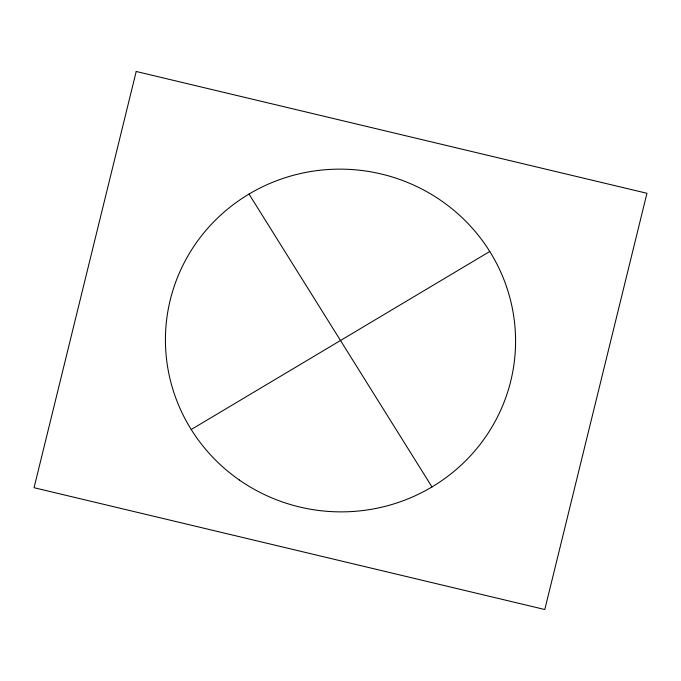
<?xml version="1.0" encoding="UTF-8"?>
<svg xmlns="http://www.w3.org/2000/svg" width="681" height="681" viewBox="0 0 681 681"><rect width="100%" height="100%" fill="white"/><g stroke="black" fill="none" stroke-linecap="round" stroke-linejoin="round"><path stroke-width="1.02" d="M191.225 429.515L489.775 251.485M249.016 194.059L431.984 486.941M136.209 71.479L34.05 487.715L544.791 609.521L646.95 193.285L136.209 71.479M239.286 479.977A175.111 171.348 4.8 0 0 514.827 356.997A175.111 171.348 4.8 0 0 267.386 184.534A175.111 171.348 4.8 0 0 239.286 479.977"/></g></svg>
